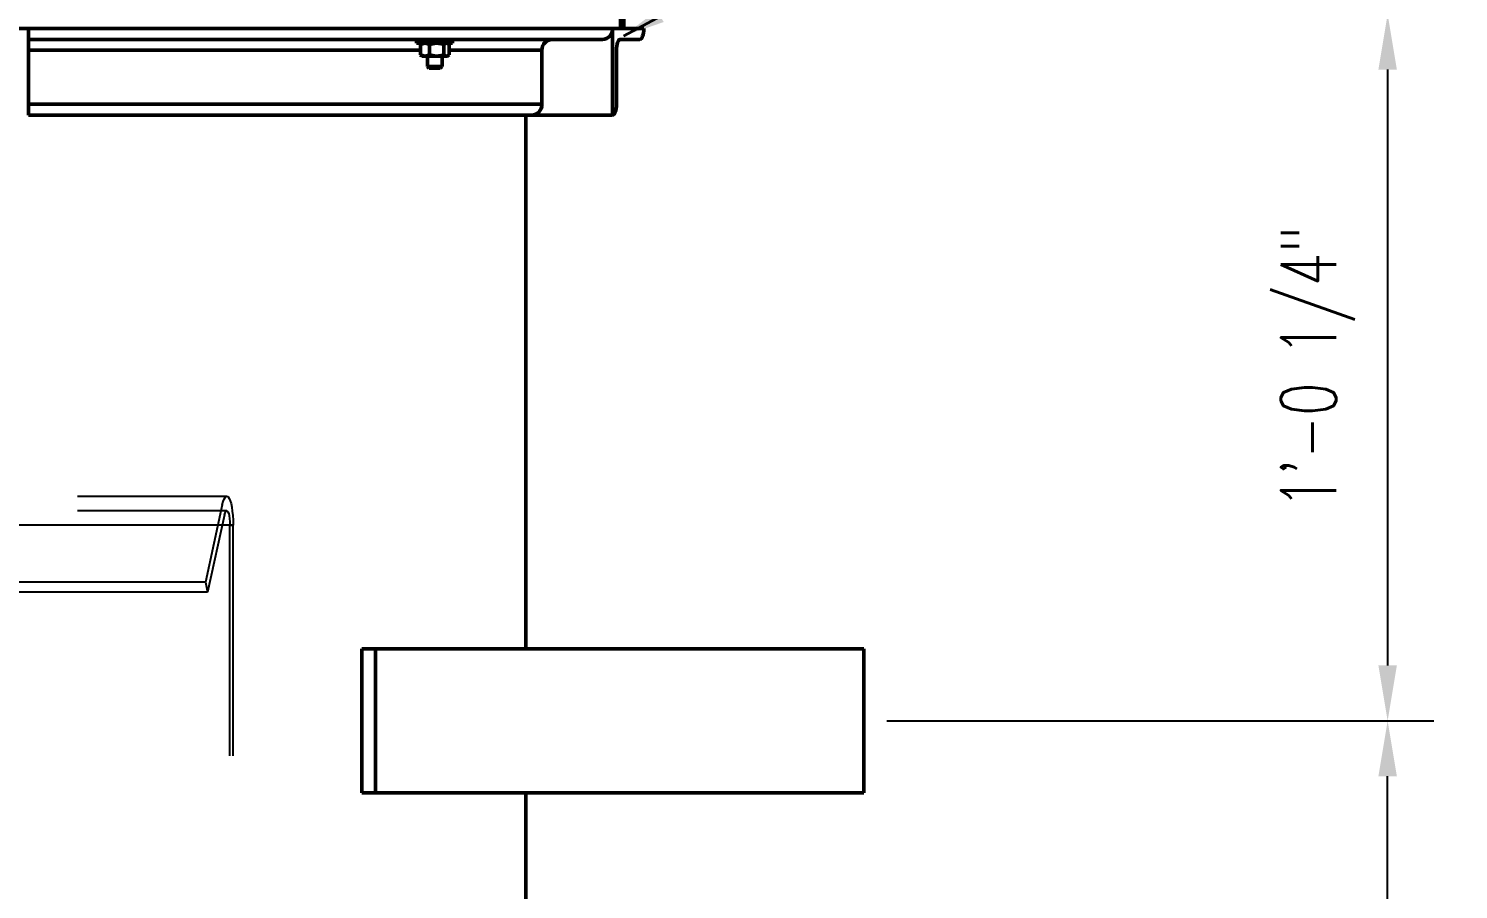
# Model space of a CAD drawing. Header units: inches. Extents: x 0 to 1408, y 0 to 1088.
# Drawn here: x 285.4 to 384.5, y 306 to 365.7 of the extents above; entities that cross this region are included whole.
import ezdxf

# ---------------------------------------------------------------- set-up
doc = ezdxf.new("R2010")
doc.units = ezdxf.units.IN
doc.header["$LTSCALE"] = 32
doc.header["$MEASUREMENT"] = 0
doc.linetypes.add('CENTER2', pattern=[1.125, 0.75, -0.125, 0.125, -0.125])
doc.linetypes.add('HIDDEN', pattern=[0.375, 0.25, -0.125])
for name, color, linetype, lineweight in [('AM_0', 7, 'Continuous', 50), ('AM_3', 6, 'HIDDEN', 25), ('Equipment-AM_0', 7, 'Continuous', 50), ('Equipment-AM_5', 92, 'Continuous', 25), ('Layout-AM_6', 140, 'Continuous', 35)]:
    doc.layers.add(name, color=color, linetype=linetype, lineweight=lineweight)
doc.styles.get("Standard").update_dxf_attribs({"font": 'ROMANS.SHX', "width": 0.7})
doc.dimstyles.new('METSOPOWER_ANSI$7', dxfattribs={"dimscale": 24, "dimtxt": 0.12, "dimasz": 0.12, "dimexe": 0.1, "dimexo": 0.05, "dimgap": 0.06, "dimtad": 1, "dimtoh": 1, "dimzin": 12, "dimdsep": 46, "dimlunit": 3, "dimtxsty": 'Standard', "dimcen": 0, "dimclrd": 256, "dimclre": 256, "dimclrt": 140, "dimadec": 0, "dimazin": 2, "dimtp": 0.1, "dimtm": 0.1, "dimtfac": 0.71, "dimtmove": 0, "dimatfit": 3, "dimfxl": 1, "dimtzin": 7, "dimlwd": -1, "dimlwe": -1, "dimarcsym": 1})
doc.dimstyles.new('VALMET_ANSI$0', dxfattribs={"dimscale": 48, "dimtxt": 0.12, "dimasz": 0.12, "dimexe": 0.1, "dimexo": 0.05, "dimgap": 0.06, "dimtad": 1, "dimtoh": 1, "dimdec": 5, "dimzin": 7, "dimdsep": 46, "dimlunit": 4, "dimtxsty": 'Standard', "dimcen": 0, "dimclrd": 256, "dimclre": 256, "dimclrt": 140, "dimadec": 0, "dimazin": 2, "dimtp": 0.1, "dimtm": 0.1, "dimtfac": 0.71, "dimtdec": 5, "dimtofl": 0, "dimtmove": 0, "dimatfit": 3, "dimfxl": 1, "dimfrac": 2, "dimtolj": 1, "dimtzin": 7, "dimlwd": -1, "dimlwe": -1, "dimarcsym": 1})

# ---------------------------------------------------------------- blocks, each defined once
blk = doc.blocks.new('A$Cd7a11768')
at = {"layer": 'AM_3'}
for p, q in [((31.772, 17.144), (5.186, 17.144)), ((31.772, 16.894), (5.186, 16.894)), ((5.263, 16.997), (5.557, 15.656)), ((5.076, 16.644), (31.663, 16.644)), ((5.131, 16.644), (5.076, 16.644)), ((5.076, 0.644), (5.076, 16.644)), ((5.131, 16.644), (31.717, 16.644)), ((5.131, 0.644), (5.131, 16.644)), ((5.224, 16.82), (5.518, 15.479)), ((5.557, 15.656), (5.518, 15.479)), ((5.557, 15.656), (32.144, 15.656)), ((5.518, 15.479), (32.105, 15.479))]:
    blk.add_line(p, q, dxfattribs=at)
at = {"layer": 'AM_3', "flags": 128}
for points in [[(5.263, 16.997), (5.249, 17.051), (5.233, 17.094), (5.216, 17.124), (5.198, 17.141), (5.179, 17.143), (5.161, 17.131), (5.144, 17.106), (5.127, 17.067), (5.112, 17.017), (5.1, 16.955), (5.09, 16.886), (5.082, 16.809), (5.077, 16.727), (5.076, 16.644)], [(5.224, 16.82), (5.214, 16.857), (5.202, 16.881), (5.19, 16.893), (5.177, 16.891), (5.165, 16.875), (5.153, 16.846), (5.144, 16.806), (5.137, 16.757), (5.132, 16.702), (5.131, 16.644)]]:
    blk.add_lwpolyline(points, dxfattribs=at)
blk = doc.blocks.new('*D46')
at = {"layer": 'Defpoints', "color": 0, "transparency": 16777216}
for p in [(343.287, 317.715), (379.607, 317.715), (343.287, 281.715)]:
    blk.add_point(p, dxfattribs=at)
at = {"layer": 'Equipment-AM_5', "linetype": 'ByBlock', "transparency": 16777216}
for p, q in [((344.887, 317.715), (382.807, 317.715)), ((379.607, 285.555), (379.607, 313.875)), ((344.887, 281.715), (382.807, 281.715))]:
    blk.add_line(p, q, dxfattribs=at)
at = {"layer": 'Equipment-AM_5', "transparency": 16777216}
for points in [[(378.967, 313.875), (380.247, 313.875), (379.607, 317.715)], [(378.967, 285.555), (380.247, 285.555), (379.607, 281.715)]]:
    blk.add_solid(points, dxfattribs=at)
at = {"layer": 'Equipment-AM_5', "color": 140, "transparency": 16777216, "insert": (375.402, 299.715), "char_height": 3.84, "attachment_point": 5, "rotation": 90}
blk.add_mtext('\\A1;9"', dxfattribs=at)
blk = doc.blocks.new('*D47')
at = {"layer": 'Defpoints', "color": 0, "transparency": 16777216}
for p in [(326.646, 366.715), (343.287, 317.715), (379.607, 317.715)]:
    blk.add_point(p, dxfattribs=at)
at = {"layer": 'Equipment-AM_5', "linetype": 'ByBlock', "transparency": 16777216}
for p, q in [((328.246, 366.715), (382.807, 366.715)), ((379.607, 362.875), (379.607, 321.555)), ((344.887, 317.715), (382.807, 317.715))]:
    blk.add_line(p, q, dxfattribs=at)
at = {"layer": 'Equipment-AM_5', "transparency": 16777216}
for points in [[(378.967, 362.875), (380.247, 362.875), (379.607, 366.715)], [(378.967, 321.555), (380.247, 321.555), (379.607, 317.715)]]:
    blk.add_solid(points, dxfattribs=at)
at = {"layer": 'Equipment-AM_5', "color": 140, "transparency": 16777216, "insert": (374.762, 342.215), "char_height": 3.84, "attachment_point": 5, "rotation": 90}
blk.add_mtext('\\A1;1\'-0 1/4"', dxfattribs=at)

msp = doc.modelspace()

# ---------------------------------------------------------------- linework, layer by layer
at = {"layer": 'AM_0'}
for p, q in [((326.410254, 365.715164), (326.410254, 366.715164)), ((326.645826, 365.715164), (326.645826, 366.715164)), ((285.381822, 365.715164), (283.217803, 365.715164)), ((285.381822, 365.714364), (285.381822, 365.715164)), ((325.867009, 365.715164), (285.381822, 365.715164)), ((285.381822, 359.715164), (285.381822, 365.715164)), ((325.867009, 365.714364), (285.381822, 365.714364)), ((325.168235, 364.965164), (285.381822, 364.965164)), ((312.276687, 364.965164), (312.276687, 364.705164)), ((314.776687, 364.705164), (314.776687, 364.965164)), ((325.867009, 365.715164), (325.867009, 359.715164)), ((328.031028, 365.715164), (325.867009, 365.715164)), ((325.867009, 365.715164), (325.867009, 365.714364)), ((326.408014, 364.965164), (327.760814, 364.965164)), ((328.031028, 365.714364), (328.031028, 365.715164)), ((312.546126, 364.215164), (285.381822, 364.215164)), ((314.776687, 364.705164), (312.276687, 364.705164)), ((312.546126, 364.605164), (312.546126, 363.901164)), ((312.669437, 364.705164), (312.606294, 364.658517)), ((312.606294, 363.847811), (312.669437, 363.801164)), ((313.18003, 364.605164), (313.18003, 363.901164)), ((314.17834, 364.605164), (314.17834, 363.901164)), ((314.48258, 364.658517), (314.419437, 364.705164)), ((314.419437, 363.801164), (314.48258, 363.847811)), ((314.542748, 364.605164), (314.542748, 363.901164)), ((320.970368, 364.215164), (314.542748, 364.215164)), ((320.970368, 364.215164), (320.970368, 360.464364)), ((326.137511, 360.464364), (326.137511, 364.215164)), ((312.669437, 363.801164), (312.863078, 363.801164)), ((312.863078, 363.801164), (313.679185, 363.801164)), ((313.044437, 363.801164), (313.044437, 363.094164)), ((313.044437, 363.094164), (313.163437, 362.975164)), ((313.044437, 363.094164), (314.044437, 363.094164)), ((313.163437, 362.975164), (313.925437, 362.975164)), ((313.679185, 363.801164), (314.360544, 363.801164)), ((313.925437, 362.975164), (314.044437, 363.094164)), ((314.044437, 363.094164), (314.044437, 363.801164)), ((314.360544, 363.801164), (314.419437, 363.801164)), ((320.970368, 360.464364), (285.381822, 360.464364)), ((285.381533, 359.715164), (285.381822, 359.715164)), ((320.271594, 359.715164), (285.381822, 359.715164)), ((319.865094, 359.715164), (319.865094, 322.715164)), ((320.271594, 359.715164), (325.867009, 359.715164)), ((325.867009, 359.715164), (325.867297, 359.715164)), ((308.49188, 312.715164), (308.49188, 322.715164)), ((308.49188, 322.715164), (309.424573, 322.715164)), ((309.424573, 312.715164), (309.424573, 322.715164)), ((309.424573, 322.715164), (343.286738, 322.715164)), ((308.49188, 312.715164), (309.424573, 312.715164)), ((343.286738, 312.715164), (309.424573, 312.715164)), ((319.865094, 312.715164), (319.865094, 286.715164))]:
    msp.add_line(p, q, dxfattribs=at)
at = {"layer": 'AM_0', "linetype": 'CENTER2'}
msp.add_line((343.286738, 322.715164), (343.286738, 312.715164), dxfattribs=at)
at = {"layer": 'AM_0', "flags": 128}
for points in [[(326.137511, 364.215164), (326.142709, 364.361482), (326.158102, 364.502176), (326.183099, 364.631842), (326.21674, 364.745494), (326.257731, 364.838766), (326.304497, 364.908074), (326.355241, 364.950753), (326.408014, 364.965164)], [(327.760814, 364.965164), (327.81353, 364.97956), (327.86422, 365.022193), (327.910937, 365.091427), (327.951884, 365.184599), (327.985489, 365.298131), (328.010459, 365.427657), (328.025836, 365.568202), (328.031028, 365.714364)], [(312.546126, 364.605164), (312.841104, 364.704646), (312.863078, 364.705164)], [(312.546126, 364.605164), (312.592457, 364.647798), (312.608326, 364.654498)], [(312.546126, 363.901164), (312.841104, 363.801682), (312.863078, 363.801164)], [(312.546126, 363.901164), (312.592457, 363.85853), (312.608326, 363.85183)], [(312.863078, 364.705164), (313.141028, 364.627033), (313.18003, 364.605164)], [(312.863078, 363.801164), (313.141028, 363.879294), (313.18003, 363.901164)], [(313.18003, 364.605164), (313.644579, 364.704646), (313.679185, 364.705164)], [(313.18003, 363.901164), (313.644579, 363.801682), (313.679185, 363.801164)], [(313.679185, 364.705164), (314.116918, 364.627033), (314.17834, 364.605164)], [(313.679185, 363.801164), (314.116918, 363.879294), (314.17834, 363.901164)], [(314.17834, 364.605164), (314.224671, 364.647798), (314.360544, 364.705164)], [(314.17834, 363.901164), (314.224671, 363.85853), (314.360544, 363.801164)], [(314.360544, 364.705164), (314.39584, 364.701134), (314.542748, 364.605164)], [(314.360544, 363.801164), (314.39584, 363.805194), (314.542748, 363.901164)], [(325.867297, 359.715164), (325.920013, 359.72956), (325.970704, 359.772193), (326.01742, 359.841427), (326.058367, 359.934599), (326.091972, 360.048131), (326.116942, 360.177657), (326.132319, 360.318202), (326.137511, 360.464364)]]:
    msp.add_lwpolyline(points, dxfattribs=at)
at = {"layer": 'AM_0'}
for centre, radius, start, end in [((321.696038, 364.239554), 0.726081, 92.06401884, 181.92504289), ((325.142112, 365.689999), 0.725306, 272.06401884, 1.92504289), ((320.245471, 360.439999), 0.725306, 272.06401884, 1.92504289)]:
    msp.add_arc(centre, radius, start, end, dxfattribs=at)

# ---------------------------------------------------------------- block references
at = {"layer": 'Equipment-AM_0', "xscale": -4, "yscale": 4, "zscale": 4}
msp.add_blockref('A$Cd7a11768', (319.865094, 264.715164), dxfattribs=at)

# ---------------------------------------------------------------- dimensions: what is measured, and where the dimension line sits
at = {"layer": 'Equipment-AM_5'}
for p1, picture, middle in [((326.645826, 366.715164), '*D47', (374.761527, 342.215164)), ((343.286738, 281.715164), '*D46', (375.401527, 299.715164))]:
    dim = msp.add_linear_dim(base=(379.607241, 317.715164), p1=p1, p2=(343.286738, 317.715164), angle=90, dimstyle='VALMET_ANSI$0', override={"dimscale": 32, "dimdec": 4, "dimlfac": 0.25}, dxfattribs=at)
    dim.commit()
    dim.dimension.update_dxf_attribs({"geometry": picture, "text_midpoint": middle})

# ---------------------------------------------------------------- leaders
at = {"layer": 'Layout-AM_6'}
msp.add_leader([(326.654311, 365.211559), (436.703248, 424.999113)], dimstyle='METSOPOWER_ANSI$7', override={"dimgap": 0.06, "dimtad": 0, "dimdec": 4}, dxfattribs=at)

doc.saveas('drawing.dxf')
